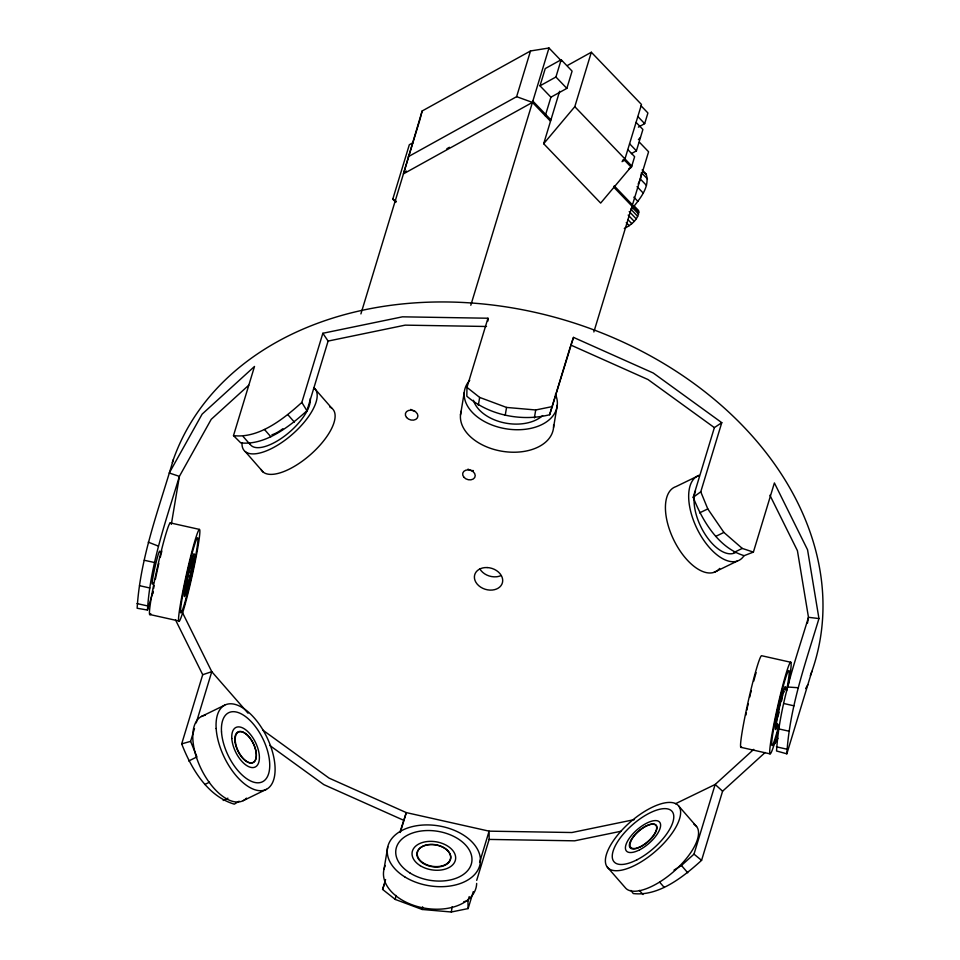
<?xml version="1.0" encoding="UTF-8"?>
<svg xmlns="http://www.w3.org/2000/svg" width="960" height="960" viewBox="0 0 960 960"><rect width="100%" height="100%" fill="white"/><g stroke="black" fill="none" stroke-linecap="round" stroke-linejoin="round"><path stroke-width="1.44" d="M248.712 385.236L211.212 419.34L179.388 476.364L169.26 473.004L202.128 414.12L254.508 366.456L233.496 435.612C258.948 438.756 283.968 418.62 301.836 402.432L322.848 333.276L402.48 316.824L487.968 318.228L466.968 387.384L466.824 396.192C488.856 415.332 521.544 421.812 549.636 414.744L573.504 337.392L653.256 373.02L721.776 422.664L700.764 491.808L693.204 497.304C702.456 520.956 718.548 547.98 744.156 555.672L753.396 552.096L774.396 482.94L807.552 549.768L818.952 618.564C805.608 662.808 789.612 707.316 786.84 753.816L776.544 750.984C779.352 705.012 795.3 661.056 808.476 617.304L797.424 550.692L769.908 495.228M153.084 591.552L147.468 610.044L137.136 608.244C140.22 557.076 159.084 508.5 173.292 459.732M147.468 610.044C150.276 564.06 166.212 520.116 179.388 476.364L171.324 524.352M473.268 891.648L468.12 908.58L451.332 912L422.172 909.468L395.292 899.448L395.94 895.428M422.172 909.468L422.604 906.816M638.16 184.104L640.32 178.992L641.148 173.856M624.288 228.468C630.876 225.216 639.264 218.904 638.58 210.84L633.624 205.668M631.056 209.928C638.736 200.016 650.352 187.764 646.224 174.216L642.132 169.944M451.332 912L452.208 906.672M534.396 417.912L535.704 409.968L552.492 406.548M383.988 869.292L387.768 846.768M460.488 414.996L464.244 392.52M553.548 427.476L557.304 405M781.62 700.932L782.568 695.208M505.212 415.404L506.544 407.436L479.664 397.416L466.968 387.384M807.492 623.124L808.476 617.304L818.952 618.564M478.32 405.336L479.664 397.416M420.336 118.056L422.148 110.988L530.508 50.964L548.976 48L561.804 61.368M422.148 110.988L403.44 173.868L532.44 102.408L550.404 121.116M239.148 801.204L234.324 804.156C207.444 796.188 191.304 768.66 181.692 743.868L202.704 674.712L175.524 619.92M188.724 760.992L196.932 756.888L190.608 741.36L194.496 728.556M196.224 722.868L211.776 671.676L181.644 610.932M233.496 435.612L240.768 442.884C265.224 445.608 289.668 426.384 306.936 410.76L328.104 341.076L322.848 333.276M395.868 202.356L392.784 199.14L409.32 144.732L413.088 142.644M360.9 313.908L419.976 119.46M408.264 156.696L516.624 96.672L530.508 50.964M470.808 305.268L548.976 48M550.92 97.2L540 85.824L545.244 68.568L561.168 59.748L572.088 71.124L566.844 88.38L550.92 97.2L545.268 115.776M540 85.824L555.924 77.004L561.168 59.748M622.044 161.664L624.564 160.272L641.496 104.508L591.336 52.248L574.8 106.68L631.788 166.044L600.66 203.088L543.684 143.712L559.62 91.26M395.292 899.448L382.584 889.416L385.584 879.54M400.164 831.552L406.296 812.604L489.12 831.156L571.896 832.524L634.452 819.6M400.248 832.512L406.296 812.604L329.076 778.116L262.728 730.044M549.636 414.744L570.384 346.476M628.872 168.768L631.38 167.376L634.632 156.696L627.804 149.58M631.38 153.636L636.408 150.852L642.9 129.492L636.072 122.376M638.4 127.128L644.676 123.648L647.916 112.968L641.088 105.852M593.856 331.956L648.588 151.788L639.384 142.188M468.12 908.58L467.94 900.84L469.236 896.58M479.604 862.44L489.12 831.156L489.132 839.424L476.7 880.356M693.204 497.304L714.372 427.62L721.776 422.664M674.004 870.12L681.444 865.488L693.996 854.148L715.164 784.464L753.756 749.352M630.924 890.424L633.252 893.532C658.704 896.676 683.712 876.552 701.58 860.352L722.592 791.196L765.156 752.484M786.84 753.816L811.884 671.388M777.168 718.68L779.208 712.056M573.504 337.392L570.816 345.06L648.024 379.548L714.372 427.62M382.584 889.416L385.128 882.288M777.9 738.312L774.984 743.544L772.8 745.524M805.656 688.584L807.852 684.66M543.684 143.712L574.8 106.68M638.412 139.62L640.452 137.52M622.476 160.356L624.96 158.94M567.456 65.484L591.336 52.248M403.848 172.548L406.452 171.108M446.844 148.728L449.448 147.288M204.828 784.488L209.508 782.172M223.2 800.484L227.904 798.18M201.456 716.472L224.712 705.144M243.168 800.676L266.424 789.336M715.656 536.424L723.9 532.428L742.272 548.424L753.396 552.096M734.064 552.408L742.272 548.424M714.012 572.364L737.256 561.084M675.468 803.736L715.164 784.464L722.592 791.196M699.552 512.88L707.796 508.932L723.9 532.428M202.704 674.712L211.776 671.676L248.04 713.208M181.692 743.868L190.608 741.36M328.104 341.076L405.204 325.14L486.516 326.484M620.952 831.264L574.632 840.828L489.132 839.424M463.776 901.704L467.94 900.84M787.296 686.988L797.952 687.72M506.544 407.436L535.704 409.968M144.288 560.268L154.608 562.536M137.016 603.576L147.324 605.868M170.172 522.876L199.296 529.368M139.512 585.672L149.82 587.988M778.896 728.928L789.216 731.244M150.048 614.568L179.172 621.048M790.812 662.28L761.7 655.74A46.98 3.048 -77.3 0 0 747.792 703.284A46.98 3.048 -77.3 0 0 741.528 747.012M776.412 746.82L786.708 749.136M740.916 747.324L770.028 753.864M783.696 703.476L793.992 705.84M516.624 96.672L532.44 102.408M148.248 542.148L158.22 546.048M403.596 820.26L323.856 784.644L269.76 745.452M392.784 199.14L396.36 201.396M642.744 171.456L646.224 174.216M638.58 210.84L633.6 205.896M693.996 854.148L701.58 860.352M637.848 116.544L644.676 123.648M629.58 143.748L636.408 150.852M555.924 77.004L566.844 88.38M641.352 172.572L647.496 178.968M624.564 160.272L631.38 167.376M640.32 178.992L646.464 185.4M637.068 186.648L643.212 193.056M633.864 197.16L637.956 201.42M532.848 101.088L550.92 119.904M614.208 185.856L632.46 204.876M633 206.028L638.952 212.232M613.632 187.008L632.064 206.196M631.704 206.868L638.652 214.116M630.756 209.112L637.704 216.348M629.22 211.56L636.168 218.796M628.188 215.088L634.152 221.292M627.816 219.516L631.788 223.656M626.256 222.624L629.232 225.72M288.012 414.876L294.384 422.1M331.848 408.24L313.92 387.744A46.98 19.404 -41.2 0 1 286.608 439.008A46.98 19.404 -41.2 0 1 242.04 442.704M243.24 436.62L249.576 443.856M245.28 451.62L263.208 472.104M678.66 805.968A46.98 19.296 -41.1 0 1 635.604 864.972A46.98 19.296 -41.1 0 1 614.784 838.764A46.98 19.296 -41.1 0 1 678.66 805.968L696.576 826.512M264.492 429.492L270.828 436.764M659.7 882.228L664.236 887.424M607.368 867.168L625.296 887.712A46.98 19.296 -41.1 0 0 676.008 869.508A46.98 19.296 -41.1 0 0 693.948 824.34M639.36 890.376L642.984 894.54M681.444 865.488L687.756 872.796M479.82 568.848L481.08 570.672A14.424 10.968 16.9 0 0 493.992 576.84L496.416 576.78A14.424 10.968 16.9 0 0 500.844 575.628M301.836 402.432L306.936 410.76M700.764 491.808L707.796 508.932M487.968 318.228L487.98 320.988M172.332 462.516A336.456 255.84 16.9 0 1 578.46 324.432A336.456 255.84 16.9 0 1 810.36 675.552M414.672 410.856A6.408 4.872 16.9 0 1 410.7 409.404M473.376 470.58A6.408 4.872 16.9 0 1 468.012 469.116M153.096 582.66A16.872 1.068 -77.4 0 1 154.752 568.26A16.872 1.068 -77.4 0 1 159.804 552.252M246.468 798.144A46.98 23.544 64 0 1 201.42 769.44A46.98 23.544 64 0 1 205.392 715.224M150.78 613.608A46.98 2.94 -77.4 0 1 156.756 570.24A46.98 2.94 -77.4 0 1 170.604 523.32M152.712 593.784A38.436 2.412 -77.4 0 1 153.144 591.252M153.612 588.552A38.436 2.412 -77.4 0 1 154.14 585.696M155.46 579A38.436 2.412 -77.4 0 1 155.976 576.456M156.252 575.172A38.436 2.412 -77.4 0 1 157.08 571.272M157.368 569.964A38.436 2.412 -77.4 0 1 158.844 563.424M160.344 557.064A38.436 2.412 -77.4 0 1 161.856 551.04M310.272 398.568A38.436 15.876 -41.2 0 1 284.448 436.164A38.436 15.876 -41.2 0 1 249.768 443.664M329.844 407.028A46.98 19.404 -41.2 0 1 311.868 453.384A46.98 19.404 -41.2 0 1 261.072 469.488M282.876 428.724A21.996 9.084 -41.2 0 1 271.908 434.832M555.42 394.248A46.98 30.42 9.5 0 1 506.052 428.808A46.98 30.42 9.5 0 1 469.74 380.28M542.64 415.596A38.436 24.888 9.5 0 1 503.616 422.712A38.436 24.888 9.5 0 1 473.424 400.26M553.608 424.812A46.98 30.42 9.5 0 1 503.304 451.452A46.98 30.42 9.5 0 1 461.232 411.084M743.844 555.96A46.98 23.64 64.1 0 1 699.264 532.992A46.98 23.64 64.1 0 1 699.192 475.344L675.948 486.624A46.98 23.64 64.1 0 0 675.372 543.084A46.98 23.64 64.1 0 0 719.688 568.428M735.84 552.348A38.436 19.344 64.1 0 1 705.564 535.032A38.436 19.344 64.1 0 1 695.496 490.884M779.328 725.844A46.98 3.048 -77.3 0 1 770.256 745.404A46.98 3.048 -77.3 0 1 785.976 673.92A46.98 3.048 -77.3 0 1 788.148 685.704M779.148 724.104A38.436 2.496 -77.3 0 1 772.224 737.712A38.436 2.496 -77.3 0 1 785.244 679.212A38.436 2.496 -77.3 0 1 786.528 690.924M745.896 715.092A38.436 2.496 -77.3 0 1 746.388 712.62M746.904 710.1A38.436 2.496 -77.3 0 1 747.444 707.52M747.72 706.236A38.436 2.496 -77.3 0 1 748.284 703.62M749.76 697.092A38.436 2.496 -77.3 0 1 750.372 694.5M750.672 693.216A38.436 2.496 -77.3 0 1 751.284 690.684M753.708 681.204A38.436 2.496 -77.3 0 1 755.136 676.044M755.472 674.868A38.436 2.496 -77.3 0 1 756.132 672.672M777.288 723.78A17.088 1.104 -77.3 0 1 778.992 709.392A17.088 1.104 -77.3 0 1 784.296 691.68M777.48 725.172A21.996 1.428 -77.3 0 1 776.04 722.94A21.996 1.428 -77.3 0 1 782.34 694.428A21.996 1.428 -77.3 0 1 785.244 690.024M476.664 883.44A46.98 30.312 9.5 0 1 423.072 907.872A46.98 30.312 9.5 0 1 385.296 865.512M631.356 840.192L630.216 843.06A16.872 6.948 -41.1 0 0 637.452 847.908L640.8 846.504A16.872 6.948 -41.1 0 0 655.56 832.368L656.7 829.5A16.872 6.948 -41.1 0 0 649.452 824.652L646.116 826.056A16.872 6.948 -41.1 0 0 631.356 840.192M487.152 567.552L484.728 567.612A14.424 10.968 16.9 0 0 475.788 582.12L477.048 583.944A14.424 10.968 16.9 0 0 489.96 590.112L492.384 590.04A14.424 10.968 16.9 0 0 501.312 575.544L500.052 573.72A14.424 10.968 16.9 0 0 487.152 567.552M422.964 862.752A16.872 10.908 9.5 0 0 450.372 859.2A16.872 10.908 9.5 0 0 428.496 844.596A16.872 10.908 9.5 0 0 422.964 862.752M235.428 742.488A16.872 8.472 64.1 0 0 252.936 762.552A16.872 8.472 64.1 0 0 248.964 736.788A16.872 8.472 64.1 0 0 235.428 742.488M406.548 417.48A6.408 4.872 16.9 0 0 417.384 417.864A6.408 4.872 16.9 0 0 410.928 410.148A6.408 4.872 16.9 0 0 406.548 417.48M463.872 477.204A6.408 4.872 16.9 0 0 474.696 477.576A6.408 4.872 16.9 0 0 468.24 469.86A6.408 4.872 16.9 0 0 463.872 477.204M188.016 584.688A16.872 1.068 -77.4 0 0 193.02 558.744A17.088 1.068 -77.4 0 0 186.96 580.788A17.088 1.068 -77.4 0 0 187.668 586.032A17.088 1.068 -77.4 0 0 193.068 558.804A16.872 1.068 -77.4 0 0 186.732 581.964A16.872 1.068 -77.4 0 0 188.016 584.688M216.156 728.508A46.98 23.544 64 0 0 262.476 790.584A46.98 23.544 64 0 0 258.06 722.628A46.98 23.544 64 0 0 216.156 728.508M221.508 731.916A38.436 19.26 64 0 0 259.404 782.712A38.436 19.26 64 0 0 255.792 727.104A38.436 19.26 64 0 0 221.508 731.916M235.092 742.392A17.088 8.556 64 0 0 252.84 762.696A17.088 8.556 64 0 0 248.772 736.632A17.088 8.556 64 0 0 235.092 742.392M231.804 738.468A21.996 11.016 64 0 0 253.488 767.532A21.996 11.016 64 0 0 251.424 735.72A21.996 11.016 64 0 0 231.804 738.468M185.34 603.516A46.98 2.94 -77.4 0 0 199.728 529.8A46.98 2.94 -77.4 0 0 182.64 592.308A46.98 2.94 -77.4 0 0 185.34 603.516M186.048 598.368A38.436 2.412 -77.4 0 0 197.82 538.056A38.436 2.412 -77.4 0 0 183.84 589.2A38.436 2.412 -77.4 0 0 186.048 598.368M187.404 588.456A21.996 1.38 -77.4 0 0 194.148 553.944A21.996 1.38 -77.4 0 0 186.156 583.212A21.996 1.38 -77.4 0 0 187.404 588.456M404.748 876.864A46.98 30.312 9.5 0 0 479.928 864.84A46.98 30.312 9.5 0 0 416.856 825.708A46.98 30.312 9.5 0 0 404.748 876.864M410.04 873.036A38.436 24.804 9.5 0 0 471.552 863.196A38.436 24.804 9.5 0 0 419.952 831.18A38.436 24.804 9.5 0 0 410.04 873.036M422.736 863.124A17.088 11.028 9.5 0 0 450.48 859.524A17.088 11.028 9.5 0 0 428.316 844.764A17.088 11.028 9.5 0 0 422.736 863.124M420.216 865.668A21.996 14.196 9.5 0 0 455.424 860.04A21.996 14.196 9.5 0 0 425.892 841.716A21.996 14.196 9.5 0 0 420.216 865.668M636.948 859.8A38.436 15.792 -41.1 0 0 672.18 811.524A38.436 15.792 -41.1 0 0 619.92 838.368A38.436 15.792 -41.1 0 0 636.948 859.8M639.768 847.164A17.088 7.02 -41.1 0 0 656.148 825.672A17.088 7.02 -41.1 0 0 633.132 836.856A17.088 7.02 -41.1 0 0 639.768 847.164M639.54 849.864A21.996 9.036 -41.1 0 0 659.7 822.24A21.996 9.036 -41.1 0 0 629.796 837.6A21.996 9.036 -41.1 0 0 639.54 849.864"/></g></svg>
